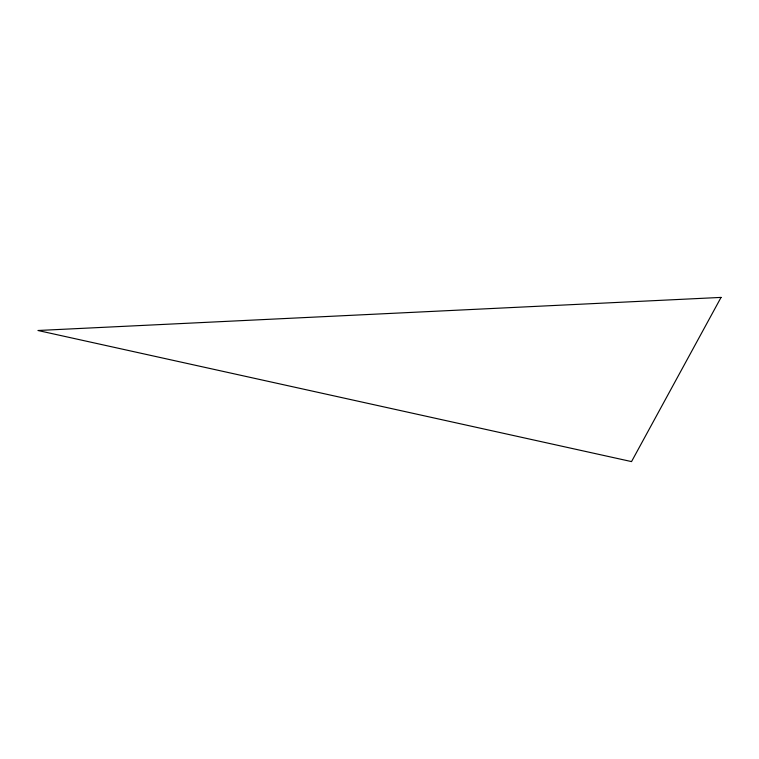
<?xml version="1.0" encoding="UTF-8"?>
<svg xmlns="http://www.w3.org/2000/svg" width="759" height="759" viewBox="0 0 759 759"><rect width="100%" height="100%" fill="white"/><g stroke="black" fill="none" stroke-linecap="round" stroke-linejoin="round"><path stroke-width="1.14" d="M721.05 297.405L631.535 461.595L37.95 330.497L721.05 297.405"/></g></svg>
